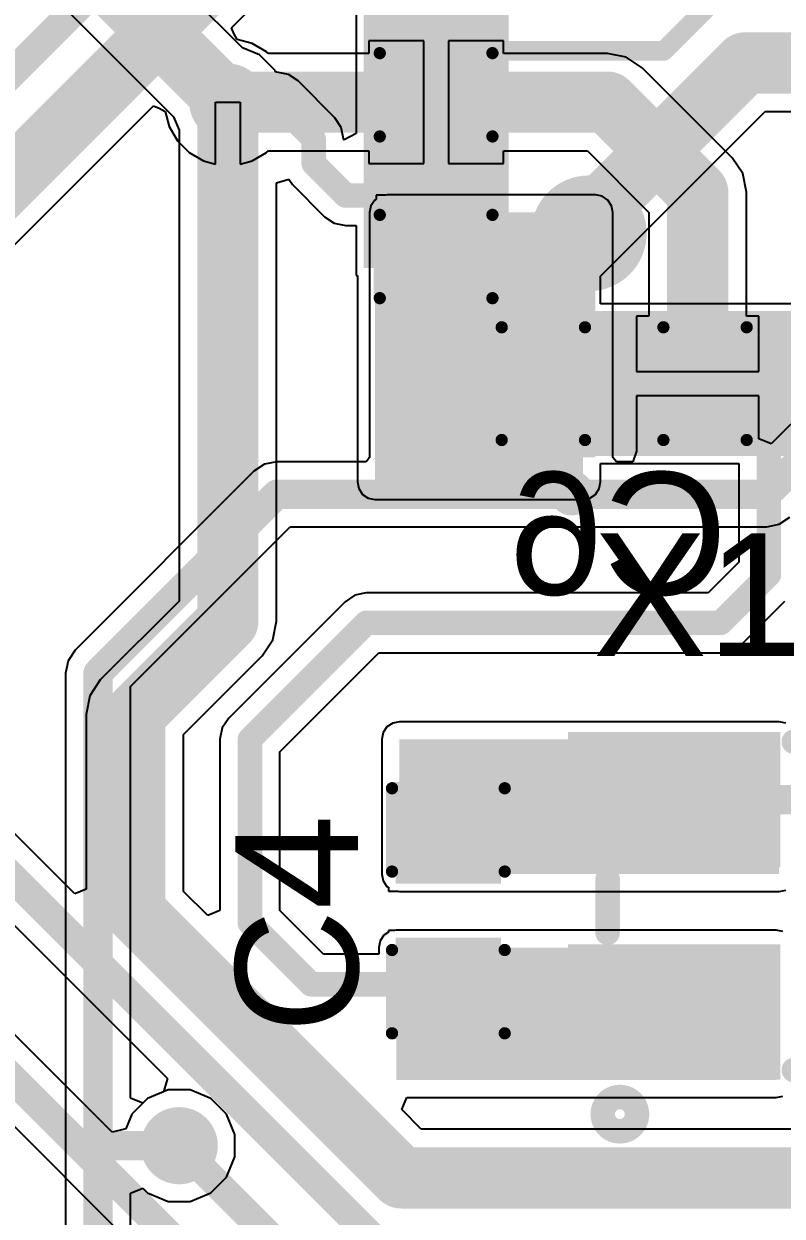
# Model space of a CAD drawing. Header units: millimetres. Extents: x -0.34 to 3.69, y -0.26 to 2.67.
# Drawn here: x 0.9567 to 1.2662, y 0.4884 to 0.975 of the extents above; entities that cross this region are included whole.
import ezdxf

# ---------------------------------------------------------------- set-up
doc = ezdxf.new("R2010")
doc.units = ezdxf.units.MM
doc.header["$MEASUREMENT"] = 0
for name, color, linetype in [('BottomLayer', 5, 'Continuous'), ('BottomOverlay', 54, 'Continuous'), ('BottomPaste', 16, 'Continuous'), ('BottomSolder', 6, 'Continuous'), ('TopLayer', 1, 'Continuous'), ('TopOverlay', 2, 'Continuous'), ('TopPaste', 8, 'Continuous'), ('TopSolder', 216, 'Continuous'), ('ViaHoleLayer', 16, 'Continuous')]:
    doc.layers.add(name, color=color, linetype=linetype)
doc.styles.add('Arial', font='', dxfattribs={"height": 0.2})
doc.styles.get('Arial').set_extended_font_data('Arial')

# ---------------------------------------------------------------- blocks, each defined once
blk = doc.blocks.new('7B08070001_16')
at = {"layer": 'TopLayer'}
for points in [[(-0.1122, 0.06693), (-0.03346, 0.06693), (-0.03346, 0.01969), (-0.1122, 0.01969)], [(0.03346, 0.06693), (0.1122, 0.06693), (0.1122, 0.01969), (0.03346, 0.01969)], [(-0.1122, -0.01969), (-0.03346, -0.01969), (-0.03346, -0.06693), (-0.1122, -0.06693)], [(0.03346, -0.01969), (0.1122, -0.01969), (0.1122, -0.06693), (0.03346, -0.06693)]]:
    blk.add_hatch(color=1, dxfattribs=at).paths.add_polyline_path(points)
at = {"layer": 'TopPaste'}
for points in [[(-0.1122, 0.06693), (-0.03346, 0.06693), (-0.03346, 0.01969), (-0.1122, 0.01969)], [(0.03346, 0.06693), (0.1122, 0.06693), (0.1122, 0.01969), (0.03346, 0.01969)], [(-0.1122, -0.01969), (-0.03346, -0.01969), (-0.03346, -0.06693), (-0.1122, -0.06693)], [(0.03346, -0.01969), (0.1122, -0.01969), (0.1122, -0.06693), (0.03346, -0.06693)]]:
    blk.add_hatch(color=8, dxfattribs=at).paths.add_polyline_path(points)
at = {"layer": 'TopSolder'}
for points in [[(-0.1162, 0.07093), (-0.02946, 0.07093), (-0.02946, 0.01569), (-0.1162, 0.01569)], [(0.02946, 0.07093), (0.1162, 0.07093), (0.1162, 0.01569), (0.02946, 0.01569)], [(-0.1162, -0.01569), (-0.02946, -0.01569), (-0.02946, -0.07093), (-0.1162, -0.07093)], [(0.02946, -0.01569), (0.1162, -0.01569), (0.1162, -0.07093), (0.02946, -0.07093)]]:
    blk.add_hatch(color=216, dxfattribs=at).paths.add_polyline_path(points)
at = {"layer": 'TopOverlay', "const_width": 0.01}
for points in [[(-0.024, 0.067), (0.024, 0.067)], [(-0.1, -0.011), (-0.1, 0.011)], [(0.1, -0.011), (0.1, 0.011)], [(-0.024, -0.067), (0.024, -0.067)]]:
    blk.add_lwpolyline(points, dxfattribs=at)
at = {"layer": 'TopOverlay'}
for points, const_width in [([(-0.0265, 0.067, 1), (-0.0215, 0.067, 1)], 0.005), ([(0.0215, 0.067, 1), (0.0265, 0.067, 1)], 0.005), ([(-0.1025, 0.011, 1), (-0.0975, 0.011, 1)], 0.005), ([(0.0975, 0.011, 1), (0.1025, 0.011, 1)], 0.005), ([(-0.1025, -0.011, 1), (-0.0975, -0.011, 1)], 0.005), ([(0.0975, -0.011, 1), (0.1025, -0.011, 1)], 0.005), ([(-0.0265, -0.067, 1), (-0.0215, -0.067, 1)], 0.005), ([(0.0215, -0.067, 1), (0.0265, -0.067, 1)], 0.005), ([(-0.088, -0.085, 1), (-0.102, -0.085, 1)], 0.01), ([(-0.1045, -0.085, 1), (-0.0995, -0.085, 1)], 0.005), ([(-0.0905, -0.085, 1), (-0.0855, -0.085, 1)], 0.005)]:
    blk.add_lwpolyline(points, format="xyb", close=True, dxfattribs=dict(at, const_width=const_width))
blk = doc.blocks.new('STM32F070C6T6TR_43')
at = {"layer": 'TopLayer'}
for points in [[(-0.11417, 0.19094), (-0.10236, 0.19094), (-0.10236, 0.13976), (-0.11417, 0.13976)], [(-0.09449, 0.19094), (-0.08268, 0.19094), (-0.08268, 0.13976), (-0.09449, 0.13976)], [(-0.0748, 0.19094), (-0.06299, 0.19094), (-0.06299, 0.13976), (-0.0748, 0.13976)], [(-0.05512, 0.19094), (-0.04331, 0.19094), (-0.04331, 0.13976), (-0.05512, 0.13976)], [(-0.03543, 0.19094), (-0.02362, 0.19094), (-0.02362, 0.13976), (-0.03543, 0.13976)], [(-0.01575, 0.19094), (-0.00394, 0.19094), (-0.00394, 0.13976), (-0.01575, 0.13976)], [(0.00394, 0.19094), (0.01575, 0.19094), (0.01575, 0.13976), (0.00394, 0.13976)], [(0.02362, 0.19094), (0.03543, 0.19094), (0.03543, 0.13976), (0.02362, 0.13976)], [(0.04331, 0.19094), (0.05512, 0.19094), (0.05512, 0.13976), (0.04331, 0.13976)], [(0.06299, 0.19094), (0.0748, 0.19094), (0.0748, 0.13976), (0.06299, 0.13976)], [(0.08268, 0.19094), (0.09449, 0.19094), (0.09449, 0.13976), (0.08268, 0.13976)], [(0.10236, 0.19094), (0.11417, 0.19094), (0.11417, 0.13976), (0.10236, 0.13976)], [(-0.19094, 0.10236), (-0.19094, 0.11417), (-0.13976, 0.11417), (-0.13976, 0.10236)], [(0.13976, 0.10236), (0.13976, 0.11417), (0.19094, 0.11417), (0.19094, 0.10236)], [(-0.19094, 0.08268), (-0.19094, 0.09449), (-0.13976, 0.09449), (-0.13976, 0.08268)], [(0.13976, 0.08268), (0.13976, 0.09449), (0.19094, 0.09449), (0.19094, 0.08268)], [(-0.19094, 0.06299), (-0.19094, 0.0748), (-0.13976, 0.0748), (-0.13976, 0.06299)], [(0.13976, 0.06299), (0.13976, 0.0748), (0.19094, 0.0748), (0.19094, 0.06299)], [(-0.19094, 0.04331), (-0.19094, 0.05512), (-0.13976, 0.05512), (-0.13976, 0.04331)], [(0.13976, 0.04331), (0.13976, 0.05512), (0.19094, 0.05512), (0.19094, 0.04331)], [(-0.19094, 0.02362), (-0.19094, 0.03543), (-0.13976, 0.03543), (-0.13976, 0.02362)], [(0.13976, 0.02362), (0.13976, 0.03543), (0.19094, 0.03543), (0.19094, 0.02362)], [(-0.19094, 0.00394), (-0.19094, 0.01575), (-0.13976, 0.01575), (-0.13976, 0.00394)], [(0.13976, 0.00394), (0.13976, 0.01575), (0.19094, 0.01575), (0.19094, 0.00394)], [(-0.19094, -0.01575), (-0.19094, -0.00394), (-0.13976, -0.00394), (-0.13976, -0.01575)], [(0.13976, -0.01575), (0.13976, -0.00394), (0.19094, -0.00394), (0.19094, -0.01575)], [(-0.19094, -0.03543), (-0.19094, -0.02362), (-0.13976, -0.02362), (-0.13976, -0.03543)], [(0.13976, -0.03543), (0.13976, -0.02362), (0.19094, -0.02362), (0.19094, -0.03543)], [(-0.19094, -0.05512), (-0.19094, -0.04331), (-0.13976, -0.04331), (-0.13976, -0.05512)], [(0.13976, -0.05512), (0.13976, -0.04331), (0.19094, -0.04331), (0.19094, -0.05512)], [(-0.19094, -0.0748), (-0.19094, -0.06299), (-0.13976, -0.06299), (-0.13976, -0.0748)], [(0.13976, -0.0748), (0.13976, -0.06299), (0.19094, -0.06299), (0.19094, -0.0748)], [(-0.19094, -0.09449), (-0.19094, -0.08268), (-0.13976, -0.08268), (-0.13976, -0.09449)], [(0.13976, -0.09449), (0.13976, -0.08268), (0.19094, -0.08268), (0.19094, -0.09449)], [(-0.19094, -0.11417), (-0.19094, -0.10236), (-0.13976, -0.10236), (-0.13976, -0.11417)], [(0.13976, -0.11417), (0.13976, -0.10236), (0.19094, -0.10236), (0.19094, -0.11417)], [(-0.11417, -0.13976), (-0.10236, -0.13976), (-0.10236, -0.19094), (-0.11417, -0.19094)], [(-0.09449, -0.13976), (-0.08268, -0.13976), (-0.08268, -0.19094), (-0.09449, -0.19094)], [(-0.0748, -0.13976), (-0.06299, -0.13976), (-0.06299, -0.19094), (-0.0748, -0.19094)], [(-0.05512, -0.13976), (-0.04331, -0.13976), (-0.04331, -0.19094), (-0.05512, -0.19094)], [(-0.03543, -0.13976), (-0.02362, -0.13976), (-0.02362, -0.19094), (-0.03543, -0.19094)], [(-0.01575, -0.13976), (-0.00394, -0.13976), (-0.00394, -0.19094), (-0.01575, -0.19094)], [(0.00394, -0.13976), (0.01575, -0.13976), (0.01575, -0.19094), (0.00394, -0.19094)], [(0.02362, -0.13976), (0.03543, -0.13976), (0.03543, -0.19094), (0.02362, -0.19094)], [(0.04331, -0.13976), (0.05512, -0.13976), (0.05512, -0.19094), (0.04331, -0.19094)], [(0.06299, -0.13976), (0.0748, -0.13976), (0.0748, -0.19094), (0.06299, -0.19094)], [(0.08268, -0.13976), (0.09449, -0.13976), (0.09449, -0.19094), (0.08268, -0.19094)], [(0.10236, -0.13976), (0.11417, -0.13976), (0.11417, -0.19094), (0.10236, -0.19094)]]:
    blk.add_hatch(color=1, dxfattribs=at).paths.add_polyline_path(points)
at = {"layer": 'TopPaste'}
for points in [[(-0.11417, 0.19094), (-0.10236, 0.19094), (-0.10236, 0.13976), (-0.11417, 0.13976)], [(-0.09449, 0.19094), (-0.08268, 0.19094), (-0.08268, 0.13976), (-0.09449, 0.13976)], [(-0.0748, 0.19094), (-0.06299, 0.19094), (-0.06299, 0.13976), (-0.0748, 0.13976)], [(-0.05512, 0.19094), (-0.04331, 0.19094), (-0.04331, 0.13976), (-0.05512, 0.13976)], [(-0.03543, 0.19094), (-0.02362, 0.19094), (-0.02362, 0.13976), (-0.03543, 0.13976)], [(-0.01575, 0.19094), (-0.00394, 0.19094), (-0.00394, 0.13976), (-0.01575, 0.13976)], [(0.00394, 0.19094), (0.01575, 0.19094), (0.01575, 0.13976), (0.00394, 0.13976)], [(0.02362, 0.19094), (0.03543, 0.19094), (0.03543, 0.13976), (0.02362, 0.13976)], [(0.04331, 0.19094), (0.05512, 0.19094), (0.05512, 0.13976), (0.04331, 0.13976)], [(0.06299, 0.19094), (0.0748, 0.19094), (0.0748, 0.13976), (0.06299, 0.13976)], [(0.08268, 0.19094), (0.09449, 0.19094), (0.09449, 0.13976), (0.08268, 0.13976)], [(0.10236, 0.19094), (0.11417, 0.19094), (0.11417, 0.13976), (0.10236, 0.13976)], [(-0.19094, 0.10236), (-0.19094, 0.11417), (-0.13976, 0.11417), (-0.13976, 0.10236)], [(0.13976, 0.10236), (0.13976, 0.11417), (0.19094, 0.11417), (0.19094, 0.10236)], [(-0.19094, 0.08268), (-0.19094, 0.09449), (-0.13976, 0.09449), (-0.13976, 0.08268)], [(0.13976, 0.08268), (0.13976, 0.09449), (0.19094, 0.09449), (0.19094, 0.08268)], [(-0.19094, 0.06299), (-0.19094, 0.0748), (-0.13976, 0.0748), (-0.13976, 0.06299)], [(0.13976, 0.06299), (0.13976, 0.0748), (0.19094, 0.0748), (0.19094, 0.06299)], [(-0.19094, 0.04331), (-0.19094, 0.05512), (-0.13976, 0.05512), (-0.13976, 0.04331)], [(0.13976, 0.04331), (0.13976, 0.05512), (0.19094, 0.05512), (0.19094, 0.04331)], [(-0.19094, 0.02362), (-0.19094, 0.03543), (-0.13976, 0.03543), (-0.13976, 0.02362)], [(0.13976, 0.02362), (0.13976, 0.03543), (0.19094, 0.03543), (0.19094, 0.02362)], [(-0.19094, 0.00394), (-0.19094, 0.01575), (-0.13976, 0.01575), (-0.13976, 0.00394)], [(0.13976, 0.00394), (0.13976, 0.01575), (0.19094, 0.01575), (0.19094, 0.00394)], [(-0.19094, -0.01575), (-0.19094, -0.00394), (-0.13976, -0.00394), (-0.13976, -0.01575)], [(0.13976, -0.01575), (0.13976, -0.00394), (0.19094, -0.00394), (0.19094, -0.01575)], [(-0.19094, -0.03543), (-0.19094, -0.02362), (-0.13976, -0.02362), (-0.13976, -0.03543)], [(0.13976, -0.03543), (0.13976, -0.02362), (0.19094, -0.02362), (0.19094, -0.03543)], [(-0.19094, -0.05512), (-0.19094, -0.04331), (-0.13976, -0.04331), (-0.13976, -0.05512)], [(0.13976, -0.05512), (0.13976, -0.04331), (0.19094, -0.04331), (0.19094, -0.05512)], [(-0.19094, -0.0748), (-0.19094, -0.06299), (-0.13976, -0.06299), (-0.13976, -0.0748)], [(0.13976, -0.0748), (0.13976, -0.06299), (0.19094, -0.06299), (0.19094, -0.0748)], [(-0.19094, -0.09449), (-0.19094, -0.08268), (-0.13976, -0.08268), (-0.13976, -0.09449)], [(0.13976, -0.09449), (0.13976, -0.08268), (0.19094, -0.08268), (0.19094, -0.09449)], [(-0.19094, -0.11417), (-0.19094, -0.10236), (-0.13976, -0.10236), (-0.13976, -0.11417)], [(0.13976, -0.11417), (0.13976, -0.10236), (0.19094, -0.10236), (0.19094, -0.11417)], [(-0.11417, -0.13976), (-0.10236, -0.13976), (-0.10236, -0.19094), (-0.11417, -0.19094)], [(-0.09449, -0.13976), (-0.08268, -0.13976), (-0.08268, -0.19094), (-0.09449, -0.19094)], [(-0.0748, -0.13976), (-0.06299, -0.13976), (-0.06299, -0.19094), (-0.0748, -0.19094)], [(-0.05512, -0.13976), (-0.04331, -0.13976), (-0.04331, -0.19094), (-0.05512, -0.19094)], [(-0.03543, -0.13976), (-0.02362, -0.13976), (-0.02362, -0.19094), (-0.03543, -0.19094)], [(-0.01575, -0.13976), (-0.00394, -0.13976), (-0.00394, -0.19094), (-0.01575, -0.19094)], [(0.00394, -0.13976), (0.01575, -0.13976), (0.01575, -0.19094), (0.00394, -0.19094)], [(0.02362, -0.13976), (0.03543, -0.13976), (0.03543, -0.19094), (0.02362, -0.19094)], [(0.04331, -0.13976), (0.05512, -0.13976), (0.05512, -0.19094), (0.04331, -0.19094)], [(0.06299, -0.13976), (0.0748, -0.13976), (0.0748, -0.19094), (0.06299, -0.19094)], [(0.08268, -0.13976), (0.09449, -0.13976), (0.09449, -0.19094), (0.08268, -0.19094)], [(0.10236, -0.13976), (0.11417, -0.13976), (0.11417, -0.19094), (0.10236, -0.19094)]]:
    blk.add_hatch(color=8, dxfattribs=at).paths.add_polyline_path(points)
at = {"layer": 'TopSolder'}
for points in [[(-0.11817, 0.19494), (-0.09836, 0.19494), (-0.09836, 0.13576), (-0.11817, 0.13576)], [(-0.09849, 0.19494), (-0.07868, 0.19494), (-0.07868, 0.13576), (-0.09849, 0.13576)], [(-0.0788, 0.19494), (-0.05899, 0.19494), (-0.05899, 0.13576), (-0.0788, 0.13576)], [(-0.05912, 0.19494), (-0.03931, 0.19494), (-0.03931, 0.13576), (-0.05912, 0.13576)], [(-0.03943, 0.19494), (-0.01962, 0.19494), (-0.01962, 0.13576), (-0.03943, 0.13576)], [(-0.01975, 0.19494), (0.00006, 0.19494), (0.00006, 0.13576), (-0.01975, 0.13576)], [(-0.00006, 0.19494), (0.01975, 0.19494), (0.01975, 0.13576), (-0.00006, 0.13576)], [(0.01962, 0.19494), (0.03943, 0.19494), (0.03943, 0.13576), (0.01962, 0.13576)], [(0.03931, 0.19494), (0.05912, 0.19494), (0.05912, 0.13576), (0.03931, 0.13576)], [(0.05899, 0.19494), (0.0788, 0.19494), (0.0788, 0.13576), (0.05899, 0.13576)], [(0.07868, 0.19494), (0.09849, 0.19494), (0.09849, 0.13576), (0.07868, 0.13576)], [(0.09836, 0.19494), (0.11817, 0.19494), (0.11817, 0.13576), (0.09836, 0.13576)], [(-0.19494, 0.09836), (-0.19494, 0.11817), (-0.13576, 0.11817), (-0.13576, 0.09836)], [(0.13576, 0.09836), (0.13576, 0.11817), (0.19494, 0.11817), (0.19494, 0.09836)], [(-0.19494, 0.07868), (-0.19494, 0.09849), (-0.13576, 0.09849), (-0.13576, 0.07868)], [(0.13576, 0.07868), (0.13576, 0.09849), (0.19494, 0.09849), (0.19494, 0.07868)], [(-0.19494, 0.05899), (-0.19494, 0.0788), (-0.13576, 0.0788), (-0.13576, 0.05899)], [(0.13576, 0.05899), (0.13576, 0.0788), (0.19494, 0.0788), (0.19494, 0.05899)], [(-0.19494, 0.03931), (-0.19494, 0.05912), (-0.13576, 0.05912), (-0.13576, 0.03931)], [(0.13576, 0.03931), (0.13576, 0.05912), (0.19494, 0.05912), (0.19494, 0.03931)], [(-0.19494, 0.01962), (-0.19494, 0.03943), (-0.13576, 0.03943), (-0.13576, 0.01962)], [(0.13576, 0.01962), (0.13576, 0.03943), (0.19494, 0.03943), (0.19494, 0.01962)], [(-0.19494, -0.00006), (-0.19494, 0.01975), (-0.13576, 0.01975), (-0.13576, -0.00006)], [(0.13576, -0.00006), (0.13576, 0.01975), (0.19494, 0.01975), (0.19494, -0.00006)], [(-0.19494, -0.01975), (-0.19494, 0.00006), (-0.13576, 0.00006), (-0.13576, -0.01975)], [(0.13576, -0.01975), (0.13576, 0.00006), (0.19494, 0.00006), (0.19494, -0.01975)], [(-0.19494, -0.03943), (-0.19494, -0.01962), (-0.13576, -0.01962), (-0.13576, -0.03943)], [(0.13576, -0.03943), (0.13576, -0.01962), (0.19494, -0.01962), (0.19494, -0.03943)], [(-0.19494, -0.05912), (-0.19494, -0.03931), (-0.13576, -0.03931), (-0.13576, -0.05912)], [(0.13576, -0.05912), (0.13576, -0.03931), (0.19494, -0.03931), (0.19494, -0.05912)], [(-0.19494, -0.0788), (-0.19494, -0.05899), (-0.13576, -0.05899), (-0.13576, -0.0788)], [(0.13576, -0.0788), (0.13576, -0.05899), (0.19494, -0.05899), (0.19494, -0.0788)], [(-0.19494, -0.09849), (-0.19494, -0.07868), (-0.13576, -0.07868), (-0.13576, -0.09849)], [(0.13576, -0.09849), (0.13576, -0.07868), (0.19494, -0.07868), (0.19494, -0.09849)], [(-0.19494, -0.11817), (-0.19494, -0.09836), (-0.13576, -0.09836), (-0.13576, -0.11817)], [(0.13576, -0.11817), (0.13576, -0.09836), (0.19494, -0.09836), (0.19494, -0.11817)], [(-0.11817, -0.13576), (-0.09836, -0.13576), (-0.09836, -0.19494), (-0.11817, -0.19494)], [(-0.09849, -0.13576), (-0.07868, -0.13576), (-0.07868, -0.19494), (-0.09849, -0.19494)], [(-0.0788, -0.13576), (-0.05899, -0.13576), (-0.05899, -0.19494), (-0.0788, -0.19494)], [(-0.05912, -0.13576), (-0.03931, -0.13576), (-0.03931, -0.19494), (-0.05912, -0.19494)], [(-0.03943, -0.13576), (-0.01962, -0.13576), (-0.01962, -0.19494), (-0.03943, -0.19494)], [(-0.01975, -0.13576), (0.00006, -0.13576), (0.00006, -0.19494), (-0.01975, -0.19494)], [(-0.00006, -0.13576), (0.01975, -0.13576), (0.01975, -0.19494), (-0.00006, -0.19494)], [(0.01962, -0.13576), (0.03943, -0.13576), (0.03943, -0.19494), (0.01962, -0.19494)], [(0.03931, -0.13576), (0.05912, -0.13576), (0.05912, -0.19494), (0.03931, -0.19494)], [(0.05899, -0.13576), (0.0788, -0.13576), (0.0788, -0.19494), (0.05899, -0.19494)], [(0.07868, -0.13576), (0.09849, -0.13576), (0.09849, -0.19494), (0.07868, -0.19494)], [(0.09836, -0.13576), (0.11817, -0.13576), (0.11817, -0.19494), (0.09836, -0.19494)]]:
    blk.add_hatch(color=216, dxfattribs=at).paths.add_polyline_path(points)
at = {"layer": 'TopOverlay', "const_width": 0.01}
for points in [[(-0.125, 0.165), (-0.165, 0.125)], [(0.125, 0.165), (0.165, 0.125)], [(-0.165, -0.125), (-0.125, -0.165)], [(0.165, -0.125), (0.125, -0.165)]]:
    blk.add_lwpolyline(points, dxfattribs=at)
at = {"layer": 'TopOverlay'}
for points, const_width in [([(-0.1275, 0.165, 1), (-0.1225, 0.165, 1)], 0.005), ([(0.1225, 0.165, 1), (0.1275, 0.165, 1)], 0.005), ([(-0.1675, 0.125, 1), (-0.1625, 0.125, 1)], 0.005), ([(-0.09219, 0.103, 1), (-0.11581, 0.103, 1)], 0.02362), ([(0.1625, 0.125, 1), (0.1675, 0.125, 1)], 0.005), ([(-0.20588, 0.11, 1), (-0.21412, 0.11, 1)], 0.01), ([(-0.21662, 0.11, 1), (-0.21162, 0.11, 1)], 0.005), ([(-0.20838, 0.11, 1), (-0.20338, 0.11, 1)], 0.005), ([(-0.12172, 0.103, 1), (-0.10991, 0.103, 1)], 0.01181), ([(-0.09809, 0.103, 1), (-0.08628, 0.103, 1)], 0.01181), ([(-0.1675, -0.125, 1), (-0.1625, -0.125, 1)], 0.005), ([(0.1625, -0.125, 1), (0.1675, -0.125, 1)], 0.005), ([(-0.1275, -0.165, 1), (-0.1225, -0.165, 1)], 0.005), ([(0.1225, -0.165, 1), (0.1275, -0.165, 1)], 0.005)]:
    blk.add_lwpolyline(points, format="xyb", close=True, dxfattribs=dict(at, const_width=const_width))
blk = doc.blocks.new('C__0603_B_62')
at = {"layer": 'BottomLayer'}
for points in [[(-0.015, 0.0175), (-0.015, -0.0175), (-0.045, -0.0175), (-0.045, 0.0175)], [(0.045, 0.0175), (0.045, -0.0175), (0.015, -0.0175), (0.015, 0.0175)]]:
    blk.add_hatch(color=5, dxfattribs=at).paths.add_polyline_path(points)
at = {"layer": 'BottomPaste'}
for points in [[(-0.015, 0.0175), (-0.015, -0.0175), (-0.045, -0.0175), (-0.045, 0.0175)], [(0.045, 0.0175), (0.045, -0.0175), (0.015, -0.0175), (0.015, 0.0175)]]:
    blk.add_hatch(color=16, dxfattribs=at).paths.add_polyline_path(points)
at = {"layer": 'BottomSolder'}
for points in [[(-0.011, 0.0215), (-0.011, -0.0215), (-0.049, -0.0215), (-0.049, 0.0215)], [(0.049, 0.0215), (0.049, -0.0215), (0.011, -0.0215), (0.011, 0.0215)]]:
    blk.add_hatch(color=6, dxfattribs=at).paths.add_polyline_path(points)
at = {"layer": 'BottomOverlay', "const_width": 0.005}
for points in [[(-0.05, 0.023), (-0.05, -0.023)], [(-0.016, 0.023), (-0.05, 0.023)], [(0.05, 0.023), (0.016, 0.023)], [(0.05, 0.023), (0.05, -0.023)], [(-0.016, -0.023), (-0.05, -0.023)], [(0.05, -0.023), (0.016, -0.023)]]:
    blk.add_lwpolyline(points, dxfattribs=at)
at = {"layer": 'BottomOverlay', "const_width": 0.0025}
for points in [[(-0.05125, 0.023, 1), (-0.04875, 0.023, 1)], [(-0.05125, 0.023, 1), (-0.04875, 0.023, 1)], [(-0.01725, 0.023, 1), (-0.01475, 0.023, 1)], [(0.01475, 0.023, 1), (0.01725, 0.023, 1)], [(0.04875, 0.023, 1), (0.05125, 0.023, 1)], [(0.04875, 0.023, 1), (0.05125, 0.023, 1)], [(-0.05125, -0.023, 1), (-0.04875, -0.023, 1)], [(-0.05125, -0.023, 1), (-0.04875, -0.023, 1)], [(-0.01725, -0.023, 1), (-0.01475, -0.023, 1)], [(0.01475, -0.023, 1), (0.01725, -0.023, 1)], [(0.04875, -0.023, 1), (0.05125, -0.023, 1)], [(0.04875, -0.023, 1), (0.05125, -0.023, 1)]]:
    blk.add_lwpolyline(points, format="xyb", close=True, dxfattribs=at)
blk = doc.blocks.new('C__0603_64')
at = {"layer": 'TopLayer'}
for points in [[(-0.045, -0.0175), (-0.045, 0.0175), (-0.015, 0.0175), (-0.015, -0.0175)], [(0.015, -0.0175), (0.015, 0.0175), (0.045, 0.0175), (0.045, -0.0175)]]:
    blk.add_hatch(color=1, dxfattribs=at).paths.add_polyline_path(points)
at = {"layer": 'TopPaste'}
for points in [[(-0.045, -0.0175), (-0.045, 0.0175), (-0.015, 0.0175), (-0.015, -0.0175)], [(0.015, -0.0175), (0.015, 0.0175), (0.045, 0.0175), (0.045, -0.0175)]]:
    blk.add_hatch(color=8, dxfattribs=at).paths.add_polyline_path(points)
at = {"layer": 'TopSolder'}
for points in [[(-0.049, -0.0215), (-0.049, 0.0215), (-0.011, 0.0215), (-0.011, -0.0215)], [(0.011, -0.0215), (0.011, 0.0215), (0.049, 0.0215), (0.049, -0.0215)]]:
    blk.add_hatch(color=216, dxfattribs=at).paths.add_polyline_path(points)
at = {"layer": 'TopOverlay', "const_width": 0.005}
for points in [[(-0.05, 0.023), (-0.016, 0.023)], [(-0.05, 0.023), (-0.05, -0.023)], [(0.016, 0.023), (0.05, 0.023)], [(0.05, 0.023), (0.05, -0.023)], [(-0.05, -0.023), (-0.016, -0.023)], [(0.016, -0.023), (0.05, -0.023)]]:
    blk.add_lwpolyline(points, dxfattribs=at)
at = {"layer": 'TopOverlay', "const_width": 0.0025}
for points in [[(-0.05125, 0.023, 1), (-0.04875, 0.023, 1)], [(-0.05125, 0.023, 1), (-0.04875, 0.023, 1)], [(-0.01725, 0.023, 1), (-0.01475, 0.023, 1)], [(0.01475, 0.023, 1), (0.01725, 0.023, 1)], [(0.04875, 0.023, 1), (0.05125, 0.023, 1)], [(0.04875, 0.023, 1), (0.05125, 0.023, 1)], [(-0.05125, -0.023, 1), (-0.04875, -0.023, 1)], [(-0.05125, -0.023, 1), (-0.04875, -0.023, 1)], [(-0.01725, -0.023, 1), (-0.01475, -0.023, 1)], [(0.01475, -0.023, 1), (0.01725, -0.023, 1)], [(0.04875, -0.023, 1), (0.05125, -0.023, 1)], [(0.04875, -0.023, 1), (0.05125, -0.023, 1)]]:
    blk.add_lwpolyline(points, format="xyb", close=True, dxfattribs=at)
blk = doc.blocks.new('C__0603_B_65')
at = {"layer": 'BottomLayer'}
for points in [[(-0.015, 0.0175), (-0.015, -0.0175), (-0.045, -0.0175), (-0.045, 0.0175)], [(0.045, 0.0175), (0.045, -0.0175), (0.015, -0.0175), (0.015, 0.0175)]]:
    blk.add_hatch(color=5, dxfattribs=at).paths.add_polyline_path(points)
at = {"layer": 'BottomPaste'}
for points in [[(-0.015, 0.0175), (-0.015, -0.0175), (-0.045, -0.0175), (-0.045, 0.0175)], [(0.045, 0.0175), (0.045, -0.0175), (0.015, -0.0175), (0.015, 0.0175)]]:
    blk.add_hatch(color=16, dxfattribs=at).paths.add_polyline_path(points)
at = {"layer": 'BottomSolder'}
for points in [[(-0.011, 0.0215), (-0.011, -0.0215), (-0.049, -0.0215), (-0.049, 0.0215)], [(0.049, 0.0215), (0.049, -0.0215), (0.011, -0.0215), (0.011, 0.0215)]]:
    blk.add_hatch(color=6, dxfattribs=at).paths.add_polyline_path(points)
at = {"layer": 'BottomOverlay', "const_width": 0.005}
for points in [[(-0.05, -0.023), (-0.05, 0.023)], [(-0.016, 0.023), (-0.05, 0.023)], [(0.05, 0.023), (0.016, 0.023)], [(0.05, -0.023), (0.05, 0.023)], [(-0.016, -0.023), (-0.05, -0.023)], [(0.05, -0.023), (0.016, -0.023)]]:
    blk.add_lwpolyline(points, dxfattribs=at)
at = {"layer": 'BottomOverlay', "const_width": 0.0025}
for points in [[(-0.05125, 0.023, 1), (-0.04875, 0.023, 1)], [(-0.05125, 0.023, 1), (-0.04875, 0.023, 1)], [(-0.01725, 0.023, 1), (-0.01475, 0.023, 1)], [(0.01475, 0.023, 1), (0.01725, 0.023, 1)], [(0.04875, 0.023, 1), (0.05125, 0.023, 1)], [(0.04875, 0.023, 1), (0.05125, 0.023, 1)], [(-0.05125, -0.023, 1), (-0.04875, -0.023, 1)], [(-0.05125, -0.023, 1), (-0.04875, -0.023, 1)], [(-0.01725, -0.023, 1), (-0.01475, -0.023, 1)], [(0.01475, -0.023, 1), (0.01725, -0.023, 1)], [(0.04875, -0.023, 1), (0.05125, -0.023, 1)], [(0.04875, -0.023, 1), (0.05125, -0.023, 1)]]:
    blk.add_lwpolyline(points, format="xyb", close=True, dxfattribs=at)

msp = doc.modelspace()

# ---------------------------------------------------------------- hatches: boundary and pattern name
at = {"layer": 'BottomLayer'}
h = msp.add_hatch(color=5, dxfattribs=at)
edge = h.paths.add_edge_path()
edge.add_arc((1.04, 0.943), 0.01575, 0, 360)
msp.add_hatch(color=5, dxfattribs=at).paths.add_polyline_path([(1.105, 0.798), (1.19, 0.798), (1.19, 0.898), (1.105, 0.898)])
h = msp.add_hatch(color=5, dxfattribs=at)
edge = h.paths.add_edge_path()
edge.add_arc((1.13, 0.82812), 0.01575, 0, 360)
h = msp.add_hatch(color=5, dxfattribs=at)
edge = h.paths.add_edge_path()
edge.add_arc((1.02014, 0.51714), 0.01575, 0, 360)
at = {"layer": 'TopLayer'}
h = msp.add_hatch(color=1, dxfattribs=at)
edge = h.paths.add_edge_path()
edge.add_arc((1.04, 0.943), 0.01575, 0, 360)
for points in [[(1.1, 0.788), (1.185, 0.788), (1.185, 0.888), (1.1, 0.888)], [(1.11, 0.628), (1.265, 0.628), (1.265, 0.683), (1.11, 0.683)], [(1.10875, 0.544), (1.26375, 0.544), (1.26375, 0.598), (1.10875, 0.598)]]:
    msp.add_hatch(color=1, dxfattribs=at).paths.add_polyline_path(points)
h = msp.add_hatch(color=1, dxfattribs=at)
edge = h.paths.add_edge_path()
edge.add_arc((1.13, 0.82812), 0.01575, 0, 360)
h = msp.add_hatch(color=1, dxfattribs=at)
edge = h.paths.add_edge_path()
edge.add_arc((1.02014, 0.51714), 0.01575, 0, 360)
at = {"layer": 'ViaHoleLayer'}
h = msp.add_hatch(color=16, dxfattribs=at)
edge = h.paths.add_edge_path()
edge.add_arc((1.04, 0.943), 0.00984, 0, 360)
h = msp.add_hatch(color=16, dxfattribs=at)
edge = h.paths.add_edge_path()
edge.add_arc((1.13, 0.82812), 0.00984, 0, 360)
h = msp.add_hatch(color=16, dxfattribs=at)
edge = h.paths.add_edge_path()
edge.add_arc((1.02014, 0.51714), 0.00984, 0, 360)

# ---------------------------------------------------------------- linework, layer by layer
at = {"layer": 'BottomLayer'}
for p, q in [((1.04148, 0.97336), (1.13024, 1.06212)), ((1.04245, 0.97103), (1.04148, 0.97336)), ((1.04382, 0.96863), (1.04245, 0.97103)), ((1.04994, 0.96699), (1.04382, 0.96863)), ((1.05581, 0.9636), (1.04994, 0.96699)), ((1.05653, 0.96288), (1.05581, 0.9636)), ((1.12, 0.968), (1.0975, 0.968)), ((1.0975, 0.968), (1.0975, 0.96288)), ((1.12, 0.943), (1.12, 0.968)), ((1.1525, 0.968), (1.13, 0.968)), ((1.13, 0.968), (1.13, 0.943)), ((1.1525, 0.96288), (1.1525, 0.968)), ((1.0975, 0.96288), (1.05653, 0.96288)), ((1.195, 0.96288), (1.1525, 0.96288)), ((1.20261, 0.96137), (1.195, 0.96288)), ((1.20906, 0.95706), (1.20261, 0.96137)), ((1.24583, 0.92029), (1.20906, 0.95706)), ((0.88188, 0.81376), (1.00964, 0.94152)), ((1.00964, 0.94152), (1.01197, 0.94056)), ((1.01197, 0.94056), (1.01437, 0.93918)), ((1.01437, 0.93918), (1.01601, 0.93306)), ((1.035, 0.91768), (1.035, 0.943)), ((1.035, 0.943), (1.045, 0.943)), ((1.045, 0.943), (1.045, 0.91768)), ((1.12, 0.918), (1.12, 0.943)), ((1.13, 0.943), (1.13, 0.918)), ((1.01601, 0.93306), (1.0194, 0.92719)), ((1.0194, 0.92719), (1.02419, 0.9224)), ((1.02419, 0.9224), (1.03006, 0.91901)), ((1.04994, 0.91901), (1.05581, 0.9224)), ((1.05581, 0.9224), (1.05653, 0.92312)), ((1.05653, 0.92312), (1.0975, 0.92312)), ((1.0975, 0.92312), (1.0975, 0.918)), ((1.1525, 0.918), (1.1525, 0.92312)), ((1.1525, 0.92312), (1.18676, 0.92312)), ((1.18676, 0.92312), (1.21189, 0.89799)), ((1.25014, 0.91384), (1.24583, 0.92029)), ((1.03006, 0.91901), (1.035, 0.91768)), ((1.045, 0.91768), (1.04994, 0.91901)), ((1.0975, 0.918), (1.12, 0.918)), ((1.13, 0.918), (1.1525, 0.918)), ((1.25165, 0.90623), (1.25014, 0.91384)), ((1.105, 0.90514), (1.10431, 0.905)), ((1.19, 0.90514), (1.105, 0.90514)), ((1.19273, 0.90459), (1.19, 0.90514)), ((1.25165, 0.85562), (1.25165, 0.90623)), ((1.09841, 0.90073), (1.09786, 0.898)), ((1.09995, 0.90305), (1.09841, 0.90073)), ((1.1005, 0.90341), (1.09995, 0.90305)), ((1.10431, 0.905), (1.1005, 0.905)), ((1.1005, 0.905), (1.1005, 0.90341)), ((1.19505, 0.90305), (1.19273, 0.90459)), ((1.19659, 0.90073), (1.19505, 0.90305)), ((1.19714, 0.898), (1.19659, 0.90073)), ((1.09786, 0.898), (1.09786, 0.798)), ((1.19714, 0.798), (1.19714, 0.898)), ((1.21189, 0.89799), (1.21189, 0.85562)), ((1.21189, 0.85562), (1.20677, 0.85562)), ((1.20677, 0.85562), (1.20677, 0.83312)), ((1.25677, 0.85562), (1.25165, 0.85562)), ((1.25677, 0.83312), (1.25677, 0.85562)), ((1.20677, 0.83312), (1.23177, 0.83312)), ((1.23177, 0.83312), (1.25677, 0.83312)), ((1.28694, 0.82869), (1.26177, 0.80352)), ((1.23177, 0.82312), (1.20677, 0.82312)), ((1.20677, 0.82312), (1.20677, 0.80125)), ((1.25677, 0.82312), (1.23177, 0.82312)), ((1.25677, 0.80559), (1.25677, 0.82312)), ((1.26177, 0.80352), (1.25677, 0.80559)), ((1.09786, 0.798), (1.09643, 0.79625)), ((1.19857, 0.79625), (1.19714, 0.798)), ((1.20677, 0.80062), (1.20523, 0.79625)), ((1.20677, 0.80125), (1.20677, 0.80062)), ((1.05493, 0.79525), (1.05063, 0.79237)), ((1.06, 0.79625), (1.05493, 0.79525)), ((1.09643, 0.79625), (1.06, 0.79625)), ((1.20523, 0.79625), (1.19857, 0.79625)), ((1.05063, 0.79237), (0.97763, 0.71937)), ((1.00025, 0.70451), (1.06549, 0.76975)), ((1.06549, 0.76975), (1.26, 0.76975)), ((1.26, 0.76975), (1.26507, 0.77075)), ((1.26507, 0.77075), (1.26937, 0.77363)), ((0.97763, 0.71937), (0.97475, 0.71507)), ((0.97475, 0.71507), (0.97375, 0.71)), ((0.97375, 0.71), (0.97375, 0.51714)), ((1.00025, 0.5365), (1.00025, 0.70451)), ((1.00525, 0.53443), (1.00025, 0.5365)), ((1.00725, 0.53642), (1.00525, 0.53443)), ((1.01561, 0.53988), (1.00725, 0.53642)), ((1.02466, 0.53988), (1.01561, 0.53988)), ((1.03302, 0.53642), (1.02466, 0.53988)), ((1.03942, 0.53002), (1.03302, 0.53642)), ((1.04288, 0.52166), (1.03942, 0.53002)), ((1.04288, 0.51261), (1.04288, 0.52166)), ((0.97375, 0.51714), (0.97375, 0.44798)), ((1.03942, 0.50425), (1.04288, 0.51261)), ((1.03302, 0.49785), (1.03942, 0.50425)), ((1.00025, 0.49777), (1.00525, 0.49984)), ((1.00025, 0.44486), (1.00025, 0.49777)), ((1.00525, 0.49984), (1.00725, 0.49785)), ((1.00725, 0.49785), (1.01561, 0.49439)), ((1.02466, 0.49439), (1.03302, 0.49785)), ((1.01561, 0.49439), (1.02466, 0.49439))]:
    msp.add_line(p, q, dxfattribs=at)
for points, const_width in [([(0.812, 0.815), (1.09311, 1.09611)], 0.012), ([(0.862, 0.822), (1.122, 1.082)], 0.025), ([(1.04, 0.943), (1.125, 0.943)], 0.025), ([(1.125, 0.943), (1.195, 0.943)], 0.025), ([(1.195, 0.943), (1.23177, 0.90623)], 0.025), ([(1.23177, 0.82812), (1.23177, 0.90623)], 0.025), ([(1.26, 0.783), (1.3002, 0.8232)], 0.012), ([(0.987, 0.71), (1.06, 0.783)], 0.012), ([(1.06, 0.783), (1.26, 0.783)], 0.012), ([(0.987, 0.51714), (0.987, 0.71)], 0.012), ([(0.987, 0.43006), (0.987, 0.51714)], 0.012), ([(0.987, 0.51714), (1.02014, 0.51714)], 0.012)]:
    msp.add_lwpolyline(points, dxfattribs=dict(at, const_width=const_width))
for points, const_width in [([(1.03375, 0.943, 1), (1.04625, 0.943, 1)], 0.0125), ([(1.11875, 0.943, 1), (1.13125, 0.943, 1)], 0.0125), ([(1.11875, 0.943, 1), (1.13125, 0.943, 1)], 0.0125), ([(1.18875, 0.943, 1), (1.20125, 0.943, 1)], 0.0125), ([(1.18875, 0.943, 1), (1.20125, 0.943, 1)], 0.0125), ([(1.22552, 0.90623, 1), (1.23802, 0.90623, 1)], 0.0125), ([(1.22552, 0.90623, 1), (1.23802, 0.90623, 1)], 0.0125), ([(1.22552, 0.82812, 1), (1.23802, 0.82812, 1)], 0.0125), ([(1.057, 0.783, 1), (1.063, 0.783, 1)], 0.006), ([(1.057, 0.783, 1), (1.063, 0.783, 1)], 0.006), ([(1.257, 0.783, 1), (1.263, 0.783, 1)], 0.006), ([(1.257, 0.783, 1), (1.263, 0.783, 1)], 0.006), ([(0.984, 0.71, 1), (0.99, 0.71, 1)], 0.006), ([(0.984, 0.71, 1), (0.99, 0.71, 1)], 0.006), ([(0.984, 0.51714, 1), (0.99, 0.51714, 1)], 0.006), ([(0.984, 0.51714, 1), (0.99, 0.51714, 1)], 0.006), ([(0.984, 0.51714, 1), (0.99, 0.51714, 1)], 0.006), ([(1.01713, 0.51714, 1), (1.02313, 0.51714, 1)], 0.006)]:
    msp.add_lwpolyline(points, format="xyb", close=True, dxfattribs=dict(at, const_width=const_width))
at = {"layer": 'TopLayer'}
for p, q in [((0.88989, 1.06499), (1.01785, 0.93703)), ((1.04597, 0.96515), (0.96622, 1.04489)), ((1.09241, 1.01009), (1.09241, 0.97072)), ((1.09241, 0.97072), (1.09241, 0.93025)), ((1.05289, 0.96228), (1.04597, 0.96515)), ((1.05928, 0.95589), (1.05289, 0.96228)), ((1.05955, 0.95524), (1.05928, 0.95589)), ((1.06, 0.95524), (1.05955, 0.95524)), ((1.06468, 0.9543), (1.06, 0.95524)), ((1.06865, 0.95165), (1.06468, 0.9543)), ((1.08365, 0.93665), (1.06865, 0.95165)), ((1.19214, 0.87202), (1.25924, 0.93912)), ((1.25924, 0.93912), (1.32835, 0.93912)), ((1.01785, 0.93703), (1.02012, 0.93156)), ((1.0863, 0.93268), (1.08365, 0.93665)), ((1.02012, 0.93156), (1.02012, 0.73938)), ((1.08724, 0.928), (1.0863, 0.93268)), ((1.09241, 0.93025), (1.08741, 0.92758)), ((1.08724, 0.9277), (1.08724, 0.928)), ((1.08741, 0.92758), (1.08724, 0.9277)), ((1.05988, 0.91003), (1.06488, 0.91154)), ((1.05988, 0.73114), (1.05988, 0.91003)), ((1.06488, 0.91154), (1.06635, 0.90935)), ((1.06635, 0.90935), (1.07946, 0.89624)), ((1.07946, 0.89624), (1.08343, 0.89359)), ((1.08343, 0.89359), (1.08811, 0.89265)), ((1.08811, 0.89265), (1.09241, 0.89265)), ((1.09241, 0.89265), (1.09241, 0.8723)), ((1.09241, 0.8723), (1.09286, 0.8723)), ((1.09286, 0.8723), (1.09286, 0.788)), ((1.19214, 0.86071), (1.19214, 0.87202)), ((1.28325, 0.86071), (1.19214, 0.86071)), ((0.9775, 0.61988), (0.797, 0.80037)), ((1.19214, 0.788), (1.19214, 0.79553)), ((1.19214, 0.79553), (1.24859, 0.79553)), ((1.24859, 0.79553), (1.24859, 0.75524)), ((1.09286, 0.788), (1.09341, 0.78527)), ((1.09341, 0.78527), (1.09495, 0.78295)), ((1.19005, 0.78295), (1.19159, 0.78527)), ((1.19159, 0.78527), (1.19214, 0.788)), ((1.09495, 0.78295), (1.09727, 0.78141)), ((1.09727, 0.78141), (1.1, 0.78086)), ((1.1, 0.78086), (1.185, 0.78086)), ((1.185, 0.78086), (1.18773, 0.78141)), ((1.18773, 0.78141), (1.19005, 0.78295)), ((0.78214, 0.77775), (1.01538, 0.5445)), ((1.24859, 0.75524), (1.23607, 0.74272)), ((1.09181, 0.74179), (1.08784, 0.73914)), ((1.09649, 0.74272), (1.09181, 0.74179)), ((1.23607, 0.74272), (1.09649, 0.74272)), ((1.02012, 0.73938), (0.98794, 0.7072)), ((1.08784, 0.73914), (1.04035, 0.69165)), ((1.24979, 0.72184), (1.2673, 0.73935)), ((1.05837, 0.72353), (1.05988, 0.73114)), ((1.05406, 0.71708), (1.05837, 0.72353)), ((1.24582, 0.71918), (1.24979, 0.72184)), ((1.02188, 0.68491), (1.05406, 0.71708)), ((1.06124, 0.67793), (1.10156, 0.71825)), ((1.10156, 0.71825), (1.24114, 0.71825)), ((1.24114, 0.71825), (1.24582, 0.71918)), ((0.98794, 0.7072), (0.98363, 0.70075)), ((0.98363, 0.70075), (0.98212, 0.69314)), ((0.98212, 0.69314), (0.98212, 0.62179)), ((1.04035, 0.69165), (1.0377, 0.68768)), ((1.0377, 0.68768), (1.03676, 0.683)), ((1.10495, 0.68805), (1.10341, 0.68573)), ((1.10727, 0.68959), (1.10495, 0.68805)), ((1.11, 0.69014), (1.10727, 0.68959)), ((1.265, 0.69014), (1.11, 0.69014)), ((1.26773, 0.68959), (1.265, 0.69014)), ((1.02188, 0.62093), (1.02188, 0.68491)), ((1.03676, 0.683), (1.03676, 0.61312)), ((1.10341, 0.68573), (1.10286, 0.683)), ((1.10286, 0.683), (1.10286, 0.628)), ((0.99277, 0.52259), (0.83475, 0.68061)), ((1.06124, 0.61307), (1.06124, 0.67793)), ((0.816, 0.66187), (1.06224, 0.41563)), ((1.10286, 0.628), (1.10341, 0.62527)), ((1.10341, 0.62527), (1.10495, 0.62295)), ((1.10495, 0.62295), (1.1055, 0.62259)), ((0.98212, 0.62179), (0.9775, 0.61988)), ((1.03176, 0.61104), (1.02188, 0.62093)), ((1.1055, 0.62259), (1.1055, 0.621)), ((1.1055, 0.621), (1.10931, 0.621)), ((1.10931, 0.621), (1.11, 0.62086)), ((1.11, 0.62086), (1.265, 0.62086)), ((1.265, 0.62086), (1.26773, 0.62141)), ((1.03676, 0.61312), (1.03176, 0.61104)), ((1.07907, 0.59524), (1.06124, 0.61307)), ((1.1055, 0.60425), (1.1037, 0.60305)), ((1.10806, 0.605), (1.1055, 0.605)), ((1.1055, 0.605), (1.1055, 0.60425)), ((1.10875, 0.60514), (1.10806, 0.605)), ((1.26375, 0.60514), (1.10875, 0.60514)), ((1.26648, 0.60459), (1.26375, 0.60514)), ((1.10216, 0.60073), (1.10161, 0.598)), ((1.1037, 0.60305), (1.10216, 0.60073)), ((1.10161, 0.59524), (1.07907, 0.59524)), ((1.10161, 0.598), (1.10161, 0.59524)), ((1.01538, 0.5445), (1.01372, 0.5391)), ((1.00725, 0.53642), (1.00085, 0.53002)), ((1.01372, 0.5391), (1.00725, 0.53642)), ((1.11095, 0.53186), (1.11302, 0.53686)), ((1.11302, 0.53686), (1.26375, 0.53686)), ((1.26375, 0.53686), (1.26648, 0.53741)), ((1.11893, 0.52388), (1.11095, 0.53186)), ((1.00085, 0.53002), (0.99838, 0.52405)), ((0.99838, 0.52405), (0.99277, 0.52259)), ((1.36597, 0.52388), (1.11893, 0.52388))]:
    msp.add_line(p, q, dxfattribs=at)
for points, const_width in [([(0.89813, 1.08487), (1.04, 0.943)], 0.025), ([(1.21794, 0.96394), (1.244, 0.99)], 0.008), ([(1.12422, 0.96472), (1.125, 0.96394)], 0.008), ([(1.162, 0.87), (1.251, 0.959)], 0.025), ([(1.251, 0.959), (1.34, 0.959)], 0.025), ([(1.125, 0.96394), (1.21794, 0.96394)], 0.008), ([(1.04, 0.73114), (1.04, 0.943)], 0.025), ([(1.04, 0.943), (1.06, 0.943)], 0.01), ([(1.06, 0.943), (1.075, 0.928)], 0.01), ([(1.075, 0.918), (1.075, 0.928)], 0.01), ([(1.075, 0.918), (1.08811, 0.90489)], 0.01), ([(1.08811, 0.90489), (1.125, 0.90489)], 0.01), ([(1.26083, 0.75017), (1.26083, 0.82812)], 0.01), ([(0.78763, 0.791), (1.10363, 0.475)], 0.012), ([(1.24114, 0.73049), (1.26083, 0.75017)], 0.01), ([(1.002, 0.69314), (1.04, 0.73114)], 0.025), ([(1.049, 0.683), (1.09649, 0.73049)], 0.01), ([(1.09649, 0.73049), (1.24114, 0.73049)], 0.01), ([(1.002, 0.61269), (1.002, 0.69314)], 0.025), ([(0.812, 0.68461), (1.07161, 0.425)], 0.012), ([(1.049, 0.608), (1.049, 0.683)], 0.01), ([(1.22217, 0.65831), (1.27569, 0.65831)], 0.012), ([(1.13, 0.643), (1.1325, 0.643)], 0.025), ([(1.002, 0.61269), (1.11069, 0.504)], 0.025), ([(1.049, 0.608), (1.074, 0.583)], 0.01), ([(1.074, 0.583), (1.13, 0.583)], 0.01), ([(1.02014, 0.51714), (1.08827, 0.449)], 0.012), ([(1.11069, 0.504), (1.3742, 0.504)], 0.025)]:
    msp.add_lwpolyline(points, dxfattribs=dict(at, const_width=const_width))
for points, const_width in [([(1.12222, 0.96472, 1), (1.12622, 0.96472, 1)], 0.004), ([(1.24475, 0.959, 1), (1.25725, 0.959, 1)], 0.0125), ([(1.24475, 0.959, 1), (1.25725, 0.959, 1)], 0.0125), ([(1.123, 0.96394, 1), (1.127, 0.96394, 1)], 0.004), ([(1.123, 0.96394, 1), (1.127, 0.96394, 1)], 0.004), ([(1.21594, 0.96394, 1), (1.21994, 0.96394, 1)], 0.004), ([(1.21594, 0.96394, 1), (1.21994, 0.96394, 1)], 0.004), ([(1.03375, 0.943, 1), (1.04625, 0.943, 1)], 0.0125), ([(1.03375, 0.943, 1), (1.04625, 0.943, 1)], 0.0125), ([(1.0375, 0.943, 1), (1.0425, 0.943, 1)], 0.005), ([(1.0575, 0.943, 1), (1.0625, 0.943, 1)], 0.005), ([(1.0575, 0.943, 1), (1.0625, 0.943, 1)], 0.005), ([(1.0725, 0.928, 1), (1.0775, 0.928, 1)], 0.005), ([(1.0725, 0.928, 1), (1.0775, 0.928, 1)], 0.005), ([(1.0725, 0.918, 1), (1.0775, 0.918, 1)], 0.005), ([(1.0725, 0.918, 1), (1.0775, 0.918, 1)], 0.005), ([(1.08561, 0.90489, 1), (1.09061, 0.90489, 1)], 0.005), ([(1.08561, 0.90489, 1), (1.09061, 0.90489, 1)], 0.005), ([(1.1225, 0.90489, 1), (1.1275, 0.90489, 1)], 0.005), ([(1.15575, 0.87, 1), (1.16825, 0.87, 1)], 0.0125), ([(1.25833, 0.82812, 1), (1.26333, 0.82812, 1)], 0.005), ([(1.25833, 0.75017, 1), (1.26333, 0.75017, 1)], 0.005), ([(1.25833, 0.75017, 1), (1.26333, 0.75017, 1)], 0.005), ([(1.03375, 0.73114, 1), (1.04625, 0.73114, 1)], 0.0125), ([(1.03375, 0.73114, 1), (1.04625, 0.73114, 1)], 0.0125), ([(1.09399, 0.73049, 1), (1.09899, 0.73049, 1)], 0.005), ([(1.09399, 0.73049, 1), (1.09899, 0.73049, 1)], 0.005), ([(1.23864, 0.73049, 1), (1.24364, 0.73049, 1)], 0.005), ([(1.23864, 0.73049, 1), (1.24364, 0.73049, 1)], 0.005), ([(0.99575, 0.69314, 1), (1.00825, 0.69314, 1)], 0.0125), ([(0.99575, 0.69314, 1), (1.00825, 0.69314, 1)], 0.0125), ([(1.0465, 0.683, 1), (1.0515, 0.683, 1)], 0.005), ([(1.0465, 0.683, 1), (1.0515, 0.683, 1)], 0.005), ([(1.21917, 0.65831, 1), (1.22517, 0.65831, 1)], 0.006), ([(1.12375, 0.643, 1), (1.13625, 0.643, 1)], 0.0125), ([(1.12625, 0.643, 1), (1.13875, 0.643, 1)], 0.0125), ([(0.99575, 0.61269, 1), (1.00825, 0.61269, 1)], 0.0125), ([(0.99575, 0.61269, 1), (1.00825, 0.61269, 1)], 0.0125), ([(1.0465, 0.608, 1), (1.0515, 0.608, 1)], 0.005), ([(1.0465, 0.608, 1), (1.0515, 0.608, 1)], 0.005), ([(1.0715, 0.583, 1), (1.0765, 0.583, 1)], 0.005), ([(1.0715, 0.583, 1), (1.0765, 0.583, 1)], 0.005), ([(1.1275, 0.583, 1), (1.1325, 0.583, 1)], 0.005), ([(1.01713, 0.51714, 1), (1.02313, 0.51714, 1)], 0.006), ([(1.10444, 0.504, 1), (1.11694, 0.504, 1)], 0.0125), ([(1.10444, 0.504, 1), (1.11694, 0.504, 1)], 0.0125)]:
    msp.add_lwpolyline(points, format="xyb", close=True, dxfattribs=dict(at, const_width=const_width))

# ---------------------------------------------------------------- block references
for name, p, rotation in [('STM32F070C6T6TR_43', (1.29035, 0.99347), 90), ('C__0603_B_65', (1.125, 0.913), 270), ('C__0603_B_62', (1.20177, 0.82812), 180), ('C__0603_64', (1.13, 0.613), 90)]:
    msp.add_blockref(name, p, dxfattribs=dict(rotation=rotation))
msp.add_blockref('7B08070001_16', (1.295, 0.615))

# ---------------------------------------------------------------- texts
at = {"layer": 'BottomOverlay', "style": 'Arial', "text_generation_flag": 2}
msp.add_text('C6', height=0.05, dxfattribs=at).set_placement((1.244, 0.742))
at = {"layer": 'TopOverlay', "style": 'Arial'}
msp.add_text('X1', height=0.05, dxfattribs=at).set_placement((1.189, 0.717))
msp.add_text('C4', height=0.05, rotation=90, dxfattribs=at).set_placement((1.09311, 0.563))

doc.saveas('drawing.dxf')
